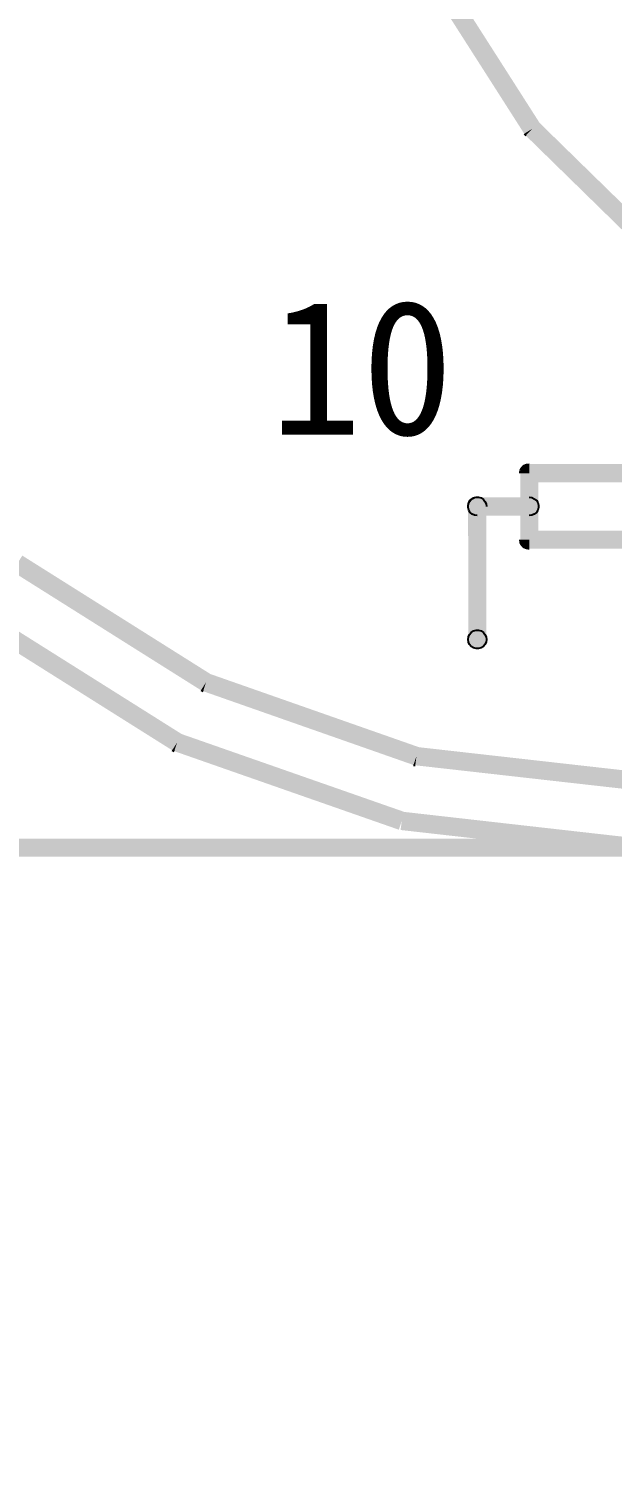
# Model space of a CAD drawing. Header units: millimetres. Extents: x -27384 to -11847, y 105622 to 113060.
# Drawn here: x -20774.8 to -20748.5, y 111300.1 to 111364.6 of the extents above; entities that cross this region are included whole.
import ezdxf

# ---------------------------------------------------------------- set-up
doc = ezdxf.new("R2010")
doc.units = ezdxf.units.MM
doc.linetypes.add('DASHDOT', pattern=[25.4, 12.7, -6.35, 0, -6.35])
doc.linetypes.add('HIDDEN', pattern=[9.524999999999999, 6.35, -3.175])
doc.layers.get('0').update_dxf_attribs({"color": 1, "linetype": 'DASHDOT'})
for name, color, linetype in [('01粗实线', 7, 'Continuous'), ('1', 4, 'Continuous'), ('3', 6, 'HIDDEN')]:
    doc.layers.add(name, color=color, linetype=linetype)
doc.styles.add('PDF SimSun', font='SimSun.ttf')

# ---------------------------------------------------------------- blocks, each defined once
blk = doc.blocks.new('G$CBD4B754B')
at = {"transparency": 33554559}
for points in [[(-44.50478052638209, -91.68013350706588), (-44.8629074782948, -91.90570222115457), (-45.22103443021115, -92.13127093524417), (-39.110172903067, -101.7003645011164), (-38.75204595115429, -101.4747957870268), (-38.39391899923794, -101.2492270729381)], [(-38.46056430112731, -101.1701315498158), (-38.75204595115429, -101.4747957870268), (-39.04352760117763, -101.7801923901925), (-30.93110991947106, -109.7175746086932), (-30.63962826944771, -109.4121780055266), (-30.34814661942437, -109.1067814023609)], [(-38.88460418897739, -117.0170660805315), (-39.29546148964073, -117.0170660805315), (-39.29546148964073, -116.9643357317836), (-39.28227890245398, -116.8976904298934), (-39.26909631526723, -116.8449600811455), (-39.22954855370699, -116.7914973664429), (-39.20245101337787, -116.738767017694), (-39.16290325181399, -116.6984868901782), (-39.110172903067, -116.6721217158047), (-39.05671018836438, -116.6325739542435), (-39.00397983961739, -116.6186590011012), (-38.88460418897739, -116.6054764139144)], [(-38.88460418897739, -116.6054764139144), (-38.88460418897739, -117.0170660805315), (-38.88460418897739, -117.4286557471487), (-31.89929771176321, -117.4286557471487), (-31.89929771176321, -117.0170660805315), (-31.89929771176321, -116.6054764139144)], [(-39.29546148964073, -120.016837031535), (-38.88460418897739, -120.016837031535), (-38.47374688831769, -120.016837031535), (-38.47374688831769, -117.0170660805315), (-38.88460418897739, -117.0170660805315), (-39.29546148964073, -117.0170660805315)], [(-41.23110470826941, -118.5169515560337), (-41.64196200893275, -118.5169515560337), (-41.628779421746, -118.3975759053956), (-41.57531670704338, -118.2913828419441), (-41.50940377110601, -118.1983723656804), (-41.4032107076564, -118.1317270637901), (-41.2838350570164, -118.1053618894157), (-41.17764199356679, -118.1053618894157), (-41.0582663429268, -118.1317270637901), (-40.95207327947719, -118.1983723656804), (-40.88616034354345, -118.2913828419441), (-40.83342999479282, -118.3975759053956), (-40.82024740760608, -118.5169515560337)], [(-41.23110470826941, -118.5169515560337), (-41.23110470826941, -118.9285412226509), (-41.34974799295378, -118.9153586354632), (-41.45594105640339, -118.8618959207606), (-41.54895153266625, -118.7959829848251), (-41.61486446860363, -118.6897899213745), (-41.64196200893275, -118.5704142707364), (-41.64196200893275, -118.4642212072849), (-41.61486446860363, -118.344113190692), (-41.54895153266625, -118.2379201272415), (-41.45594105640339, -118.172007191306), (-41.34974799295378, -118.1185444766033), (-41.23110470826941, -118.1053618894157)], [(-41.23110470826941, -118.1053618894157), (-41.23110470826941, -118.5169515560337), (-41.23110470826941, -118.9285412226509), (-38.88460418897739, -118.9285412226509), (-38.88460418897739, -118.5169515560337), (-38.88460418897739, -118.1053618894157)], [(-38.88460418897739, -118.5169515560337), (-38.88460418897739, -118.1053618894157), (-38.76522853834103, -118.1185444766033), (-38.65903547488779, -118.172007191306), (-38.56675736458055, -118.2379201272415), (-38.50011206269119, -118.344113190692), (-38.47374688831769, -118.4642212072849), (-38.47374688831769, -118.5704142707364), (-38.50011206269119, -118.6897899213745), (-38.56675736458055, -118.7959829848251), (-38.65903547488779, -118.8618959207606), (-38.76522853834103, -118.9153586354632), (-38.88460418897739, -118.9285412226509)], [(-40.82024740760608, -118.5169515560337), (-41.23110470826941, -118.5169515560337), (-41.64196200893275, -118.5169515560337), (-41.64196200893275, -124.5164934580398), (-41.23110470826941, -124.5164934580398), (-40.82024740760608, -124.5164934580398)], [(-38.88460418897739, -120.016837031535), (-38.88460418897739, -120.4284266981522), (-38.93733453772802, -120.4284266981522), (-39.00397983961739, -120.4152441109654), (-39.05671018836438, -120.4013291578231), (-39.110172903067, -120.3617813962619), (-39.16290325181399, -120.3354162218884), (-39.20245101337787, -120.2958684603273), (-39.22954855370699, -120.2424057456246), (-39.26909631526723, -120.1896753968758), (-39.28227890245398, -120.1362126821732), (-39.29546148964073, -120.016837031535)], [(-31.89929771176321, -120.4284266981522), (-31.89929771176321, -120.016837031535), (-31.89929771176321, -119.6052473649179), (-38.88460418897739, -119.6052473649179), (-38.88460418897739, -120.016837031535), (-38.88460418897739, -120.4284266981522)], [(-61.74980166487512, -120.7338233013179), (-61.97537037896473, -121.0919502532324), (-62.20093909305433, -121.450077205147), (-53.6908466978748, -126.8124607264472), (-53.4652779837852, -126.4543337745336), (-53.24044163565122, -126.0954744566643)], [(-63.61879958161444, -123.0825209184732), (-63.84436829570404, -123.4413802363424), (-64.06993700979365, -123.7995071882569), (-54.99006390175055, -129.5200176614717), (-54.76449518766094, -129.1618907095572), (-54.53892647357134, -128.8030313916888)], [(-41.23110470826941, -124.5164934580398), (-41.64196200893275, -124.5164934580398), (-41.628779421746, -124.3963854414469), (-41.57531670704338, -124.2901923779964), (-41.50940377110601, -124.1979142676873), (-41.4032107076564, -124.1312689657971), (-41.2838350570164, -124.1049037914227), (-41.17764199356679, -124.1049037914227), (-41.0582663429268, -124.1312689657971), (-40.95207327947719, -124.1979142676873), (-40.88616034354345, -124.2901923779964), (-40.83342999479282, -124.3963854414469), (-40.82024740760608, -124.5164934580398)], [(-41.23110470826941, -124.5164934580398), (-40.82024740760608, -124.5164934580398), (-40.83342999479282, -124.635869108678), (-40.88616034354345, -124.7420621721294), (-40.95207327947719, -124.8350726483932), (-41.0582663429268, -124.9009855843287), (-41.17764199356679, -124.9273507587022), (-41.2838350570164, -124.9273507587022), (-41.4032107076564, -124.9009855843287), (-41.50940377110601, -124.8350726483932), (-41.57531670704338, -124.7420621721294), (-41.628779421746, -124.635869108678), (-41.64196200893275, -124.5164934580398)], [(-53.33271974595846, -126.0559266951032), (-53.4652779837852, -126.4543337745336), (-53.59783622161194, -126.8520084880083), (-44.1071058129055, -130.1835412165519), (-43.97454757507876, -129.7851341371224), (-43.84198933725565, -129.3874594236468)], [(-54.63193694983784, -128.7634836301277), (-54.76449518766094, -129.1618907095572), (-54.89705342548768, -129.5595654230328), (-44.76989700203194, -133.1034842784784), (-44.6373387642052, -132.705077199048), (-44.50478052638209, -132.3074024855732)], [(-43.92181722633177, -129.37427683646), (-43.97454757507876, -129.7851341371224), (-44.02801028978502, -130.1967238037387), (-34.03341210415238, -131.3252997401396), (-33.97994938944976, -130.9137100735225), (-33.92721904070277, -130.5021204069053)], [(-44.58460841545821, -132.2942198983865), (-44.6373387642052, -132.705077199048), (-44.69080147890782, -133.116666865666), (-34.03341210415238, -134.3243383251884), (-33.97994938944976, -133.9134810245259), (-33.92721904070277, -133.5018913579088)], [(-73.8924291960393, -133.5018913579088), (-73.8924291960393, -133.9134810245259), (-73.8924291960393, -134.3243383251884), (-57.932710308276, -134.3243383251884), (-57.932710308276, -133.9134810245259), (-57.932710308276, -133.5018913579088)]]:
    blk.add_hatch(color=7, dxfattribs=at).paths.add_polyline_path(points, flags=16)
blk.add_hatch(color=7, dxfattribs=at).paths.add_polyline_path([(-57.93823016303577, -133.5018913579088), (-57.93823016303577, -133.9134810245259), (-57.92963642417453, -134.3243383251884), (73.78623613258605, -134.3243383251884), (73.78623613258605, -133.9134810245259), (73.78623613258605, -133.5018913579088)], flags=17)
for p, q in [((-39.110172903067, -101.7003645011164), (-39.04352760117763, -101.7801923901925)), ((-53.6908466978748, -126.8124607264472), (-53.59783622161194, -126.8520084880083)), ((-54.99006390175055, -129.5200176614717), (-54.89705342548768, -129.5595654230328)), ((-44.1071058129055, -130.1835412165519), (-44.02801028978502, -130.1967238037387))]:
    blk.add_line(p, q)
for points in [[(-39.29546148964073, -117.0170660805315), (-39.29546148964073, -116.9643357317836), (-39.28227890245398, -116.8976904298934), (-39.26909631526723, -116.8449600811455), (-39.22954855370699, -116.7914973664429), (-39.20245101337787, -116.738767017694), (-39.16290325181399, -116.6984868901782), (-39.110172903067, -116.6721217158047), (-39.05671018836438, -116.6325739542435), (-39.00397983961739, -116.6186590011012), (-38.88460418897739, -116.6054764139144)], [(-41.64196200893275, -118.5169515560337), (-41.628779421746, -118.3975759053956), (-41.57531670704338, -118.2913828419441), (-41.50940377110601, -118.1983723656804), (-41.4032107076564, -118.1317270637901), (-41.2838350570164, -118.1053618894157), (-41.17764199356679, -118.1053618894157), (-41.0582663429268, -118.1317270637901), (-40.95207327947719, -118.1983723656804), (-40.88616034354345, -118.2913828419441), (-40.83342999479282, -118.3975759053956), (-40.82024740760608, -118.5169515560337)], [(-41.23110470826941, -118.9285412226509), (-41.34974799295378, -118.9153586354632), (-41.45594105640339, -118.8618959207606), (-41.54895153266625, -118.7959829848251), (-41.61486446860363, -118.6897899213745), (-41.64196200893275, -118.5704142707364), (-41.64196200893275, -118.4642212072849), (-41.61486446860363, -118.344113190692), (-41.54895153266625, -118.2379201272415), (-41.45594105640339, -118.172007191306), (-41.34974799295378, -118.1185444766033), (-41.23110470826941, -118.1053618894157)], [(-38.88460418897739, -118.1053618894157), (-38.76522853834103, -118.1185444766033), (-38.65903547488779, -118.172007191306), (-38.56675736458055, -118.2379201272415), (-38.50011206269119, -118.344113190692), (-38.47374688831769, -118.4642212072849), (-38.47374688831769, -118.5704142707364), (-38.50011206269119, -118.6897899213745), (-38.56675736458055, -118.7959829848251), (-38.65903547488779, -118.8618959207606), (-38.76522853834103, -118.9153586354632), (-38.88460418897739, -118.9285412226509)], [(-38.88460418897739, -120.4284266981522), (-38.93733453772802, -120.4284266981522), (-39.00397983961739, -120.4152441109654), (-39.05671018836438, -120.4013291578231), (-39.110172903067, -120.3617813962619), (-39.16290325181399, -120.3354162218884), (-39.20245101337787, -120.2958684603273), (-39.22954855370699, -120.2424057456246), (-39.26909631526723, -120.1896753968758), (-39.28227890245398, -120.1362126821732), (-39.29546148964073, -120.016837031535)], [(-41.64196200893275, -124.5164934580398), (-41.628779421746, -124.3963854414469), (-41.57531670704338, -124.2901923779964), (-41.50940377110601, -124.1979142676873), (-41.4032107076564, -124.1312689657971), (-41.2838350570164, -124.1049037914227), (-41.17764199356679, -124.1049037914227), (-41.0582663429268, -124.1312689657971), (-40.95207327947719, -124.1979142676873), (-40.88616034354345, -124.2901923779964), (-40.83342999479282, -124.3963854414469), (-40.82024740760608, -124.5164934580398)], [(-40.82024740760608, -124.5164934580398), (-40.83342999479282, -124.635869108678), (-40.88616034354345, -124.7420621721294), (-40.95207327947719, -124.8350726483932), (-41.0582663429268, -124.9009855843287), (-41.17764199356679, -124.9273507587022), (-41.2838350570164, -124.9273507587022), (-41.4032107076564, -124.9009855843287), (-41.50940377110601, -124.8350726483932), (-41.57531670704338, -124.7420621721294), (-41.628779421746, -124.635869108678), (-41.64196200893275, -124.5164934580398)]]:
    blk.add_lwpolyline(points)
for points in [[(-38.75204595115429, -101.4747957870268), (-39.110172903067, -101.7003645011164), (-39.04352760117763, -101.7801923901925)], [(-53.4652779837852, -126.4543337745336), (-53.6908466978748, -126.8124607264472), (-53.59783622161194, -126.8520084880083)], [(-54.76449518766094, -129.1618907095572), (-54.99006390175055, -129.5200176614717), (-54.89705342548768, -129.5595654230328)], [(-43.97454757507876, -129.7851341371224), (-44.1071058129055, -130.1835412165519), (-44.02801028978502, -130.1967238037387)]]:
    blk.add_solid(points, dxfattribs=at)
at = {"style": 'PDF SimSun'}
blk.add_text('10', height=6.075253311184998, dxfattribs=at).set_placement((-50.57609402375965, -115.278420184939))
blk = doc.blocks.new('G$C6C638B4C')
blk.add_lwpolyline([(-1.818989403545856e-11, -2.91038304567337e-11), (639.9999999999891, -2.91038304567337e-11), (640.0000000000036, -600.0000000000146), (-7.275957614183426e-12, -600.0000000000291)], close=True)
at = {"layer": '1'}
blk.add_lwpolyline([(-20.00000000001455, 19.99999999995634), (659.9999999999745, 19.9999999999709), (659.9999999999854, -620.0000000000146), (-19.99999999999636, -620.0000000000437)], close=True, dxfattribs=at)
at = {"layer": '3'}
blk.add_lwpolyline([(19.99999999999272, -20.00000000004366), (620, -20.00000000004366), (619.9999999999927, -580.0000000000146), (19.99999999999636, -580.0000000000437)], close=True, dxfattribs=at)

msp = doc.modelspace()

# ---------------------------------------------------------------- linework, layer by layer
at = {"layer": '1', "lineweight": -3, "ltscale": 2, "extrusion": (-0.004685415688226654, -0.01745240643729067, 0.9998367168639969), "elevation": -761.7737618122727}
msp.add_lwpolyline([(-55762.41944096141, 102096.2621256225), (-45696.27557504938, 104799.1427234042), (-43767.03463448276, 97614.2094060799), (-53833.17850039472, 94911.32880829813)], close=True, dxfattribs=at)
at = {"layer": '1', "extrusion": (-0.004685415688226654, -0.01745240643729067, 0.9998367168639969), "const_width": 9.147440893432856, "elevation": -761.7737618122732}
msp.add_lwpolyline([(-53581.19831907854, 95088.87696726886), (-43888.4841354353, 97691.48720767391), (-45759.11024572644, 104658.1255271676), (-55451.82442936971, 102055.5152867626), (-53581.19831907854, 95088.87696726886)], dxfattribs=at)

# ---------------------------------------------------------------- block references
at = {"layer": '01粗实线', "lineweight": -3, "ltscale": 2, "extrusion": (-0.004685415688226654, -0.01745240643729066, 0.9998367168639969), "rotation": 15.03008309191162}
for name, p in [('G$C6C638B4C', (-49137.35744931624, 102439.593784045, -679.1051985372569)), ('G$CBD4B754B', (-48905.43956376155, 102283.3697723566, -679.105198537253))]:
    msp.add_blockref(name, p, dxfattribs=at)

doc.saveas('drawing.dxf')
